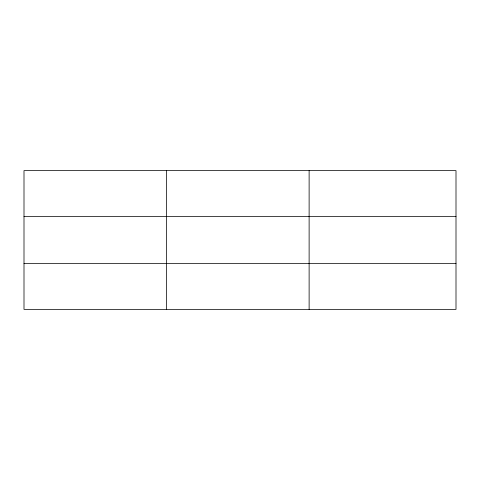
<?xml version="1.0" encoding="UTF-8"?>
<svg xmlns="http://www.w3.org/2000/svg" width="480" height="480" viewBox="0 0 480 480"><rect width="100%" height="100%" fill="white"/><g stroke="black" fill="none" stroke-linecap="round" stroke-linejoin="round"><path stroke-width="0.72" d="M166.56 309.36L166.56 170.64M309.12 309.36L309.12 170.64M456 216.414L456 170.64L24 170.64L24 309.36L456 309.36L456 216.414L24 216.414M24 263.586L456 263.586"/></g></svg>
